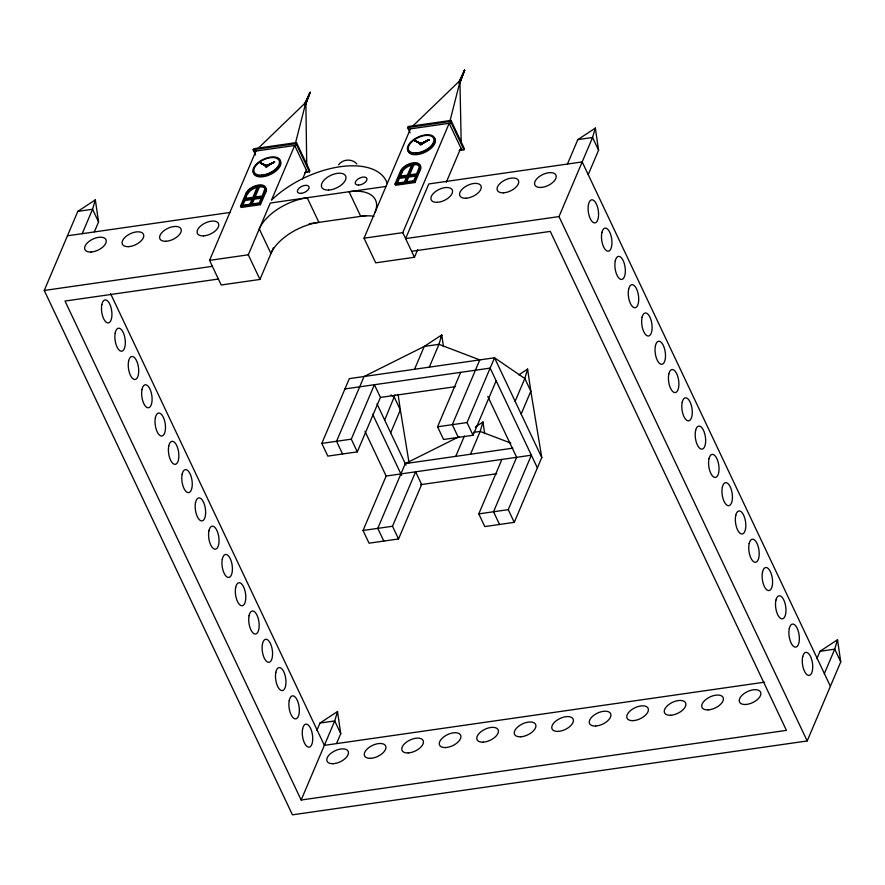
<?xml version="1.0" encoding="UTF-8"?>
<svg xmlns="http://www.w3.org/2000/svg" width="885" height="885" viewBox="0 0 885 885"><rect width="100%" height="100%" fill="white"/><g stroke="black" fill="none" stroke-linecap="round" stroke-linejoin="round"><path stroke-width="1.33" d="M306.741 166.369L305.878 102.35L258.376 148.127M267.646 166.203L267.204 165.241A1.128 0.586 -25.3 0 0 266.474 165.285L265.555 165.882A1.128 0.586 -25.3 0 0 266.02 166.645A1.128 0.586 -25.3 0 0 267.447 165.783L274.571 161.944L267.204 165.241L267.657 166.159A1.128 0.586 -25.3 0 1 266.219 167.055A1.128 0.586 -25.3 0 1 265.754 166.303L265.92 166.114M253.929 197.178L262.192 195.994L264.858 189.014A9.824 5.155 -25.3 0 0 260.511 185.562L258.829 185.651L253.929 197.178L254.526 198.428M295.468 143.127L305.878 102.35L304.573 105.038L305.458 104.917L310.126 92.339L304.296 104.474L304.573 105.038L310.126 92.339L305.458 104.917M449.967 120.946L460.366 80.181L412.875 125.947M816.888 658.617L819.997 651.283L837.52 639.755L840.75 661.88L807.186 740.955L292.437 814.831L44.25 290.457L77.814 211.371L95.337 199.844L92.56 209.258L82.183 233.684M395.042 394.887L384.665 420.054M316.885 730.368L319.994 723.045L337.506 711.518L334.729 720.932L301.154 800.018L786.433 730.368L550.271 231.405L411.625 251.307M475.311 427.046L482.978 422.001L480.19 431.426L470.51 454.237M567.462 164.035L577.828 139.62L595.351 128.082L592.563 137.496L558.999 216.582L807.186 740.955M518.842 374.864L527.604 369.1L524.816 378.514L515.136 401.325M837.52 639.755L834.732 649.17L824.366 673.596M459.061 82.869L464.614 70.169L459.957 82.736L460.366 80.181L459.061 82.869L458.795 82.305L464.614 70.169L459.957 82.736L461.207 142.828M94.418 231.737L98.567 221.969L95.337 199.844M255.599 154.986L253.132 149.764L253.564 148.746L296.508 142.585L309.894 170.871L309.462 171.889L304.672 172.586M273.354 247.877L259.958 279.439L221.206 285.003L209.546 260.367L255.953 151.047M240.51 206.216L246.03 193.207A10.852 5.686 -25.3 0 1 258.597 185.031A10.852 5.686 -25.3 0 1 265.411 190.43L265.998 191.669L260.478 204.678L241.096 207.466L240.51 206.216L259.88 203.439L265.411 190.43M249.946 204.258L252.557 198.096L244.304 199.28L241.693 205.442L259.25 202.93L261.86 196.769L253.608 197.952L250.986 204.114L251.583 205.353L254.194 199.191L253.608 197.952M246.926 193.118L244.636 198.517L252.889 197.333L257.778 185.795L255.964 186.215A9.824 5.155 -25.3 0 0 247.922 191.448L245.687 198.682M242.8 205.464L244.902 200.53L244.304 199.28M255.013 197.278L259.416 186.89L258.829 185.651M263.232 196.16L264.604 192.93M304.794 104.895L310.126 92.339M259.958 279.439L248.298 254.803L270.279 203.03L386.015 186.425M309.462 171.889L296.066 143.602L296.508 142.585M302.581 179.013L306.365 170.119M410.087 132.816L407.62 127.595L408.051 126.566L450.996 120.404L464.382 148.702L463.95 149.72L459.16 150.406M417.687 249.647L414.445 257.269L375.694 262.834L364.034 238.198L410.441 128.867M394.998 184.047L400.518 171.037A10.852 5.686 -25.3 0 1 413.096 162.862A10.852 5.686 -25.3 0 1 419.899 168.261L420.486 169.5L414.965 182.509L395.595 185.286L394.998 184.047L414.379 181.259L419.899 168.261M397.299 183.284L399.389 178.361L407.642 177.177L407.056 175.927L398.803 177.111L396.181 183.272L413.738 180.75L416.348 174.588L408.096 175.772L405.485 181.945L406.071 183.184L409.611 182.675M399.71 177.586L399.124 176.347L402.421 169.267A9.824 5.155 -25.3 0 1 410.463 164.035L412.277 163.625L412.864 164.875L411.049 165.285A9.824 5.155 -25.3 0 0 403.007 170.517L400.175 176.513M407.056 175.927L404.434 182.089L405.031 183.339M412.277 163.625L407.377 175.153L399.124 176.347M421.293 143.801L414.689 140.538L421.138 144.166L429.059 139.775L421.68 144.266L414.689 140.538L421.16 143.525A1.128 0.586 -25.3 0 1 421.891 143.492L429.059 139.775L421.691 143.071A1.128 0.586 -25.3 0 0 420.961 143.105L420.043 143.713A1.128 0.586 -25.3 0 0 420.508 144.465A1.128 0.586 -25.3 0 0 421.935 143.602L421.691 143.071L422.145 143.989M408.427 175.009L413.317 163.471L414.999 163.382A9.824 5.155 -25.3 0 1 419.357 166.845L416.68 173.825L408.427 175.009L409.014 176.259M409.932 171.79L411.392 168.327M406.071 183.184L408.693 177.022L408.096 175.772M409.501 175.097L413.915 164.721L413.317 163.471M459.282 82.725L464.614 70.169M414.445 257.269L402.786 232.633L449.193 123.314L461.837 150.03M463.95 149.72L450.565 121.433L450.996 120.404M357.308 451.87L351.29 439.17L374.41 384.721L380.417 397.431L357.308 451.87L327.837 456.107L321.819 443.396L349.321 378.625L494.527 357.783L524.816 378.514L530.834 391.225L541.764 457.578L514.262 522.349L484.792 526.586L478.785 513.875L501.895 459.426M446.283 182.266L460.853 147.95M414.556 369.266L424.236 346.444L441.759 334.917L443.462 346.621M390.672 432.765L400.363 409.943L398.084 394.334M429.291 367.153L438.971 344.331L441.759 334.917L440.608 337.34M398.527 538.965L392.509 526.254L415.629 471.816L421.636 484.515L398.527 538.965L369.056 543.191L363.038 530.491L386.159 476.041L531.365 455.2L508.255 509.649L514.262 522.349M459.315 436.604L405.275 463.596L377.773 528.378L383.791 541.078M496.153 380.815L473.044 435.265L443.573 439.491L437.555 426.791L460.676 372.342M473.044 435.265L467.037 422.554L494.527 357.783L541.764 457.578M455.775 456.35L464.382 436.073M336.599 743.411L340.747 733.632L337.506 711.518M588.215 174.633L598.581 150.207L595.351 128.082M521.154 414.036L530.834 391.225L527.604 369.1M516.63 457.313L493.52 511.762L499.527 524.473M247.512 194.368L248.519 192.687A9.824 5.155 -25.3 0 1 256.561 187.454L258.376 187.045M338.579 164.809C342.683 159.001 352.23 158.415 356.832 163.957M421.691 143.071L422.134 144.023A1.128 0.586 -25.3 0 1 420.707 144.886A1.128 0.586 -25.3 0 1 420.242 144.133L420.895 143.636M266.23 165.373L260.201 162.707L265.6 165.838L266.673 165.705A1.128 0.586 -25.3 0 1 267.403 165.661L267.569 165.749M420.552 143.846L414.689 140.538L420.087 143.658L420.729 143.204M421.138 144.166L429.059 139.775L421.902 143.215M304.296 104.474L305.192 104.341M458.795 82.305L459.68 82.172M253.132 149.764L296.066 143.602M407.62 127.595L450.565 121.433M253.873 151.346L296.818 145.173M408.372 129.166L451.306 123.004M77.814 211.371L92.56 209.258L98.567 221.969M577.828 139.62L592.563 137.496L598.581 150.207M256.882 198.085L259.239 197.753M404.434 176.911L406.79 176.569M244.902 200.53L253.154 199.346M254.194 199.191L261.274 198.185M408.693 177.022L416.946 175.838M252.756 205.187L255.123 204.855M400.308 184.014L402.664 183.671M67.448 235.797L230.144 212.444M309.164 223.761L366.357 215.553M209.546 260.367L248.298 254.803M364.034 238.198L402.786 232.633M44.25 290.457L212.367 266.33M558.999 216.582L405.618 238.596L428.816 183.936L582.197 161.922L830.384 686.295M218.385 279.041L65.003 301.055L301.154 800.018M344.929 388.946L490.146 368.116L537.383 467.911M380.661 397.398L455.554 386.645M321.819 443.396L351.29 439.17M437.555 426.791L467.037 422.554M473.497 432.378L480.19 431.426L510.811 443.097M405.275 463.596L512.835 448.164M420.519 484.681L496.773 473.729M363.038 530.491L392.509 526.254M478.785 513.875L508.255 509.649M319.994 723.045L334.729 720.932L340.747 733.632M819.997 651.283L834.732 649.17L840.75 661.88M764.518 682.18L324.364 745.358L110.636 293.787M413.915 164.721L415.585 164.632A9.824 5.155 -25.3 0 1 419.944 168.084M259.416 186.89L261.097 186.801A9.824 5.155 -25.3 0 1 265.201 188.903M265.931 165.938L260.201 162.707L266.794 165.971L274.571 161.944L266.639 166.347L274.571 161.944L267.204 165.241M266.064 166.424L260.201 162.707L266.053 166.015M390.982 394.931L394.345 397.243L400.363 409.943L409.058 462.766M414.379 181.259L414.965 182.509M401.414 170.949L402.011 172.188M398.803 177.111L399.389 178.361M487.812 396.425L516.74 457.545M458.308 437.378L452.301 424.678L479.792 359.896L438.971 344.331L424.236 346.444L364.056 376.512L336.554 441.283L342.572 453.994M307.349 172.199L294.705 145.483L271.496 200.143A72.437 37.978 -25.3 0 1 340.017 166.745A72.437 37.978 -25.3 0 1 387.243 183.538M377.01 403.881L405.983 465.112M254.15 149.974L255.311 152.43M372.662 414.28L401.591 475.4M264.482 190.596L265.069 191.846M261.86 196.769L262.447 198.008M259.88 203.439L260.478 204.678M365.007 431.36L386.258 476.274M246.03 193.207L246.616 194.457M482.978 422.001L484.692 433.716M434.435 138.06A14.779 7.755 -25.3 0 1 425.099 152.242A14.779 7.755 -25.3 0 1 407.996 150.715M375.019 212.311A41.385 21.705 -25.3 0 0 349.066 191.724L360.726 216.36A41.385 21.705 -25.3 0 1 374.034 216.305M278.178 158.913A14.779 7.755 -25.3 0 1 270.611 174.411A14.779 7.755 -25.3 0 1 253.541 170.705M266.142 188.461A10.852 5.686 -25.3 0 1 265.998 191.669M419.689 165.108A10.852 5.686 -25.3 0 1 420.486 169.5M318.877 222.367L307.217 197.731A41.385 21.705 -25.3 0 0 259.283 228.916L270.943 253.552A41.385 21.705 -25.3 0 1 318.877 222.367M558.225 731.397A11.638 6.095 -25.3 0 0 573.369 719.804A11.638 6.095 -25.3 0 0 556.2 720.777A11.638 6.095 -25.3 0 0 558.225 731.397M333.247 763.689A11.638 6.095 -25.3 0 0 348.391 752.095A11.638 6.095 -25.3 0 0 331.222 753.069A11.638 6.095 -25.3 0 0 333.247 763.689M445.73 747.548A11.638 6.095 -25.3 0 0 460.875 735.955A11.638 6.095 -25.3 0 0 443.717 736.917A11.638 6.095 -25.3 0 0 445.73 747.548M182.133 474.349A11.616 5.022 81.8 0 0 187.83 492.569A11.616 5.022 81.8 0 0 191.094 476.395A11.616 5.022 81.8 0 0 182.133 474.349M222.29 559.187A11.616 5.022 81.8 0 0 227.998 577.407A11.616 5.022 81.8 0 0 231.25 561.245A11.616 5.022 81.8 0 0 222.29 559.187M275.832 672.323A11.616 5.022 81.8 0 0 281.541 690.532A11.616 5.022 81.8 0 0 284.804 674.37A11.616 5.022 81.8 0 0 275.832 672.323M101.819 304.65A11.616 5.022 81.8 0 0 107.516 322.87A11.616 5.022 81.8 0 0 110.78 306.708A11.616 5.022 81.8 0 0 101.819 304.65M682.246 402.1A11.638 5.022 81.8 0 0 687.579 420.74A11.638 5.022 81.8 0 0 691.274 405.186A11.638 5.022 81.8 0 0 682.246 402.1M670.708 715.257A11.638 6.095 -25.3 0 0 685.853 703.663A11.638 6.095 -25.3 0 0 668.695 704.626A11.638 6.095 -25.3 0 0 670.708 715.257M262.447 644.037A11.616 5.022 81.8 0 0 268.155 662.257A11.616 5.022 81.8 0 0 271.418 646.094A11.616 5.022 81.8 0 0 262.447 644.037M695.632 430.387A11.638 5.022 81.8 0 0 700.964 449.027A11.638 5.022 81.8 0 0 704.659 433.462A11.638 5.022 81.8 0 0 695.632 430.387M615.307 260.688A11.638 5.022 81.8 0 0 620.65 279.328A11.638 5.022 81.8 0 0 624.345 263.774A11.638 5.022 81.8 0 0 615.307 260.688M195.519 502.625A11.616 5.022 81.8 0 0 201.216 520.845A11.616 5.022 81.8 0 0 204.479 504.682A11.616 5.022 81.8 0 0 195.519 502.625M483.232 742.161A11.638 6.095 -25.3 0 0 498.377 730.567A11.638 6.095 -25.3 0 0 481.208 731.541A11.638 6.095 -25.3 0 0 483.232 742.161M722.403 486.949A11.638 5.022 81.8 0 0 727.736 505.589A11.638 5.022 81.8 0 0 731.43 490.024A11.638 5.022 81.8 0 0 722.403 486.949M128.59 361.213A11.616 5.022 81.8 0 0 134.288 379.433A11.616 5.022 81.8 0 0 137.551 363.27A11.616 5.022 81.8 0 0 128.59 361.213M601.922 232.412A11.638 5.022 81.8 0 0 607.265 251.052A11.638 5.022 81.8 0 0 610.96 235.487A11.638 5.022 81.8 0 0 601.922 232.412M642.09 317.261A11.638 5.022 81.8 0 0 647.422 335.891A11.638 5.022 81.8 0 0 651.117 320.337A11.638 5.022 81.8 0 0 642.09 317.261M709.018 458.662A11.638 5.022 81.8 0 0 714.35 477.303A11.638 5.022 81.8 0 0 718.045 461.749A11.638 5.022 81.8 0 0 709.018 458.662M168.747 446.062A11.616 5.022 81.8 0 0 174.445 464.282A11.616 5.022 81.8 0 0 177.708 448.12A11.616 5.022 81.8 0 0 168.747 446.062M762.56 571.798A11.638 5.022 81.8 0 0 767.892 590.439A11.638 5.022 81.8 0 0 771.587 574.874A11.638 5.022 81.8 0 0 762.56 571.798M775.946 600.074A11.638 5.022 81.8 0 0 781.278 618.715A11.638 5.022 81.8 0 0 784.973 603.15A11.638 5.022 81.8 0 0 775.946 600.074M249.061 615.75A11.616 5.022 81.8 0 0 254.769 633.97A11.616 5.022 81.8 0 0 258.022 617.807A11.616 5.022 81.8 0 0 249.061 615.75M708.21 709.881A11.638 6.095 -25.3 0 0 723.355 698.287A11.638 6.095 -25.3 0 0 706.186 699.25A11.638 6.095 -25.3 0 0 708.21 709.881M595.716 726.021A11.638 6.095 -25.3 0 0 610.86 714.427A11.638 6.095 -25.3 0 0 593.702 715.39A11.638 6.095 -25.3 0 0 595.716 726.021M628.704 288.975A11.638 5.022 81.8 0 0 634.036 307.615A11.638 5.022 81.8 0 0 637.731 292.05A11.638 5.022 81.8 0 0 628.704 288.975M655.475 345.537A11.638 5.022 81.8 0 0 660.807 364.177A11.638 5.022 81.8 0 0 664.502 348.613A11.638 5.022 81.8 0 0 655.475 345.537M749.175 543.512A11.638 5.022 81.8 0 0 754.507 562.152A11.638 5.022 81.8 0 0 758.202 546.587A11.638 5.022 81.8 0 0 749.175 543.512M302.615 728.886A11.616 5.022 81.8 0 0 308.312 747.106A11.616 5.022 81.8 0 0 311.575 730.933A11.616 5.022 81.8 0 0 302.615 728.886M235.675 587.474A11.616 5.022 81.8 0 0 241.384 605.694A11.616 5.022 81.8 0 0 244.636 589.521A11.616 5.022 81.8 0 0 235.675 587.474M208.904 530.912A11.616 5.022 81.8 0 0 214.601 549.131A11.616 5.022 81.8 0 0 217.865 532.958A11.616 5.022 81.8 0 0 208.904 530.912M115.205 332.937A11.616 5.022 81.8 0 0 120.902 351.157A11.616 5.022 81.8 0 0 124.165 334.984A11.616 5.022 81.8 0 0 115.205 332.937M802.717 656.637A11.638 5.022 81.8 0 0 808.049 675.277A11.638 5.022 81.8 0 0 811.744 659.723A11.638 5.022 81.8 0 0 802.717 656.637M289.218 700.599A11.616 5.022 81.8 0 0 294.926 718.819A11.616 5.022 81.8 0 0 298.19 702.657A11.616 5.022 81.8 0 0 289.218 700.599M668.861 373.824A11.638 5.022 81.8 0 0 674.193 392.464A11.638 5.022 81.8 0 0 677.888 376.899A11.638 5.022 81.8 0 0 668.861 373.824M735.789 515.225A11.638 5.022 81.8 0 0 741.121 533.865A11.638 5.022 81.8 0 0 744.816 518.311A11.638 5.022 81.8 0 0 735.789 515.225M155.362 417.786A11.616 5.022 81.8 0 0 161.059 435.995A11.616 5.022 81.8 0 0 164.322 419.833A11.616 5.022 81.8 0 0 155.362 417.786M588.536 204.125A11.638 5.022 81.8 0 0 593.879 222.766A11.638 5.022 81.8 0 0 597.574 207.212A11.638 5.022 81.8 0 0 588.536 204.125M141.976 389.5A11.616 5.022 81.8 0 0 147.673 407.719A11.616 5.022 81.8 0 0 150.937 391.557A11.616 5.022 81.8 0 0 141.976 389.5M789.331 628.361A11.638 5.022 81.8 0 0 794.664 647.001A11.638 5.022 81.8 0 0 798.358 631.436A11.638 5.022 81.8 0 0 789.331 628.361M633.217 720.633A11.638 6.095 -25.3 0 0 648.362 709.04A11.638 6.095 -25.3 0 0 631.193 710.013A11.638 6.095 -25.3 0 0 633.217 720.633M745.701 704.493A11.638 6.095 -25.3 0 0 760.846 692.9A11.638 6.095 -25.3 0 0 743.688 693.873A11.638 6.095 -25.3 0 0 745.701 704.493M520.723 736.785A11.638 6.095 -25.3 0 0 535.867 725.191A11.638 6.095 -25.3 0 0 518.71 726.154A11.638 6.095 -25.3 0 0 520.723 736.785M408.239 752.925A11.638 6.095 -25.3 0 0 423.384 741.331A11.638 6.095 -25.3 0 0 406.215 742.305A11.638 6.095 -25.3 0 0 408.239 752.925M370.738 758.312A11.638 6.095 -25.3 0 0 385.893 746.719A11.638 6.095 -25.3 0 0 368.724 747.681A11.638 6.095 -25.3 0 0 370.738 758.312M91.066 252.015A11.638 6.095 -25.3 0 0 106.222 240.421A11.638 6.095 -25.3 0 0 89.053 241.395A11.638 6.095 -25.3 0 0 91.066 252.015M466.03 198.207A11.638 6.095 -25.3 0 0 481.186 186.613A11.638 6.095 -25.3 0 0 464.017 187.576A11.638 6.095 -25.3 0 0 466.03 198.207M503.532 192.819A11.638 6.095 -25.3 0 0 518.676 181.226A11.638 6.095 -25.3 0 0 501.507 182.199A11.638 6.095 -25.3 0 0 503.532 192.819M437.356 202.322A11.638 6.095 -25.3 0 0 452.5 190.729A11.638 6.095 -25.3 0 0 435.343 191.691A11.638 6.095 -25.3 0 0 437.356 202.322M203.561 235.875A11.638 6.095 -25.3 0 0 218.706 224.281A11.638 6.095 -25.3 0 0 201.537 225.255A11.638 6.095 -25.3 0 0 203.561 235.875M541.023 187.443A11.638 6.095 -25.3 0 0 556.167 175.85A11.638 6.095 -25.3 0 0 539.009 176.812A11.638 6.095 -25.3 0 0 541.023 187.443M128.568 246.638A11.638 6.095 -25.3 0 0 143.713 235.045A11.638 6.095 -25.3 0 0 126.544 236.007A11.638 6.095 -25.3 0 0 128.568 246.638M166.059 241.262A11.638 6.095 -25.3 0 0 181.215 229.669A11.638 6.095 -25.3 0 0 164.046 230.631A11.638 6.095 -25.3 0 0 166.059 241.262M416.105 152.939A13.784 7.224 -25.3 0 0 433.882 139.111A13.784 7.224 -25.3 0 0 413.417 140.461A13.784 7.224 -25.3 0 0 416.105 152.939M415.74 153.57A14.779 7.755 -25.3 0 0 434.8 138.746A14.779 7.755 -25.3 0 0 412.864 140.195A14.779 7.755 -25.3 0 0 415.74 153.57M328.589 190.054A13.22 6.925 -25.3 0 0 345.958 176.967A13.22 6.925 -25.3 0 0 326.565 177.885A13.22 6.925 -25.3 0 0 328.589 190.054M301.354 193.35A6.339 3.319 -25.3 0 0 309.042 186.779A6.339 3.319 -25.3 0 0 299.351 187.93A6.339 3.319 -25.3 0 0 301.354 193.35M261.252 175.739A14.779 7.755 -25.3 0 0 280.313 160.915A14.779 7.755 -25.3 0 0 258.365 162.364A14.779 7.755 -25.3 0 0 261.252 175.739M358.58 185.098A6.339 3.319 -25.3 0 0 367.01 178.87A6.339 3.319 -25.3 0 0 357.783 179.19A6.339 3.319 -25.3 0 0 358.58 185.098M261.617 175.108A13.784 7.224 -25.3 0 0 279.394 161.28A13.784 7.224 -25.3 0 0 258.929 162.63A13.784 7.224 -25.3 0 0 261.617 175.108"/></g></svg>
